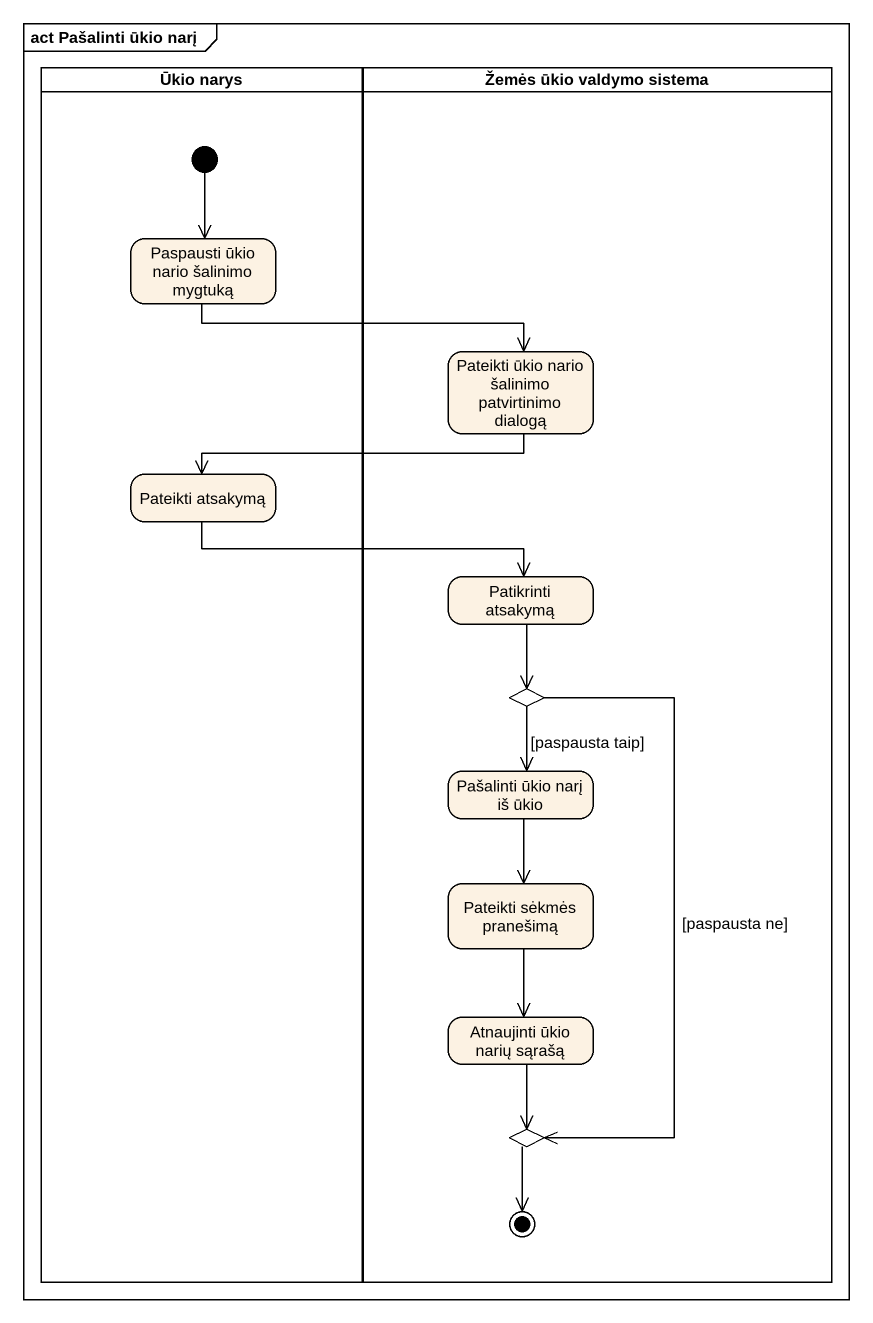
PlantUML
@startuml
mainframe act Pašalinti ūkio narį
hide empty description
state "Ūkio narys" as Ūkio_narys <<partition>> {
  state "Paspausti ūkio nario šalinimo mygtuką" as Paspausti_ūkio_nario
  state "Pateikti atsakymą" as Pateikti_atsakymą
  [*] --> Paspausti_ūkio_nario
}
state "Žemės ūkio valdymo sistema" as Žemės_ūkio_valdymo_sistema <<partition>> {
  state "Pateikti ūkio nario šalinimo patvirtinimo dialogą" as Pateikti_ūkio_nario
  state "Patikrinti atsakymą" as Patikrinti_atsakymą
  state choice1 <<choice>>
  state "Pašalinti ūkio narį iš ūkio" as Pašalinti_ūkio_narį_iš_ūkio
  state "Pateikti sėkmės pranešimą" as Pateikti_sėkmės_pranešimą
  state "Atnaujinti ūkio narių sąrašą" as Atnaujinti_ūkio_narių_sąrašą
  state choice2 <<choice>>
  choice2 --> [*]
}
Paspausti_ūkio_nario -right-> Pateikti_ūkio_nario
Pateikti_ūkio_nario -left-> Pateikti_atsakymą
Pateikti_atsakymą -right-> Patikrinti_atsakymą
Patikrinti_atsakymą --> choice1
choice1 --> Pašalinti_ūkio_narį_iš_ūkio : [paspausta taip]
choice1 --> choice2 : [paspausta ne]
Pašalinti_ūkio_narį_iš_ūkio --> Pateikti_sėkmės_pranešimą
Pateikti_sėkmės_pranešimą --> Atnaujinti_ūkio_narių_sąrašą
Atnaujinti_ūkio_narių_sąrašą --> choice2
@enduml
